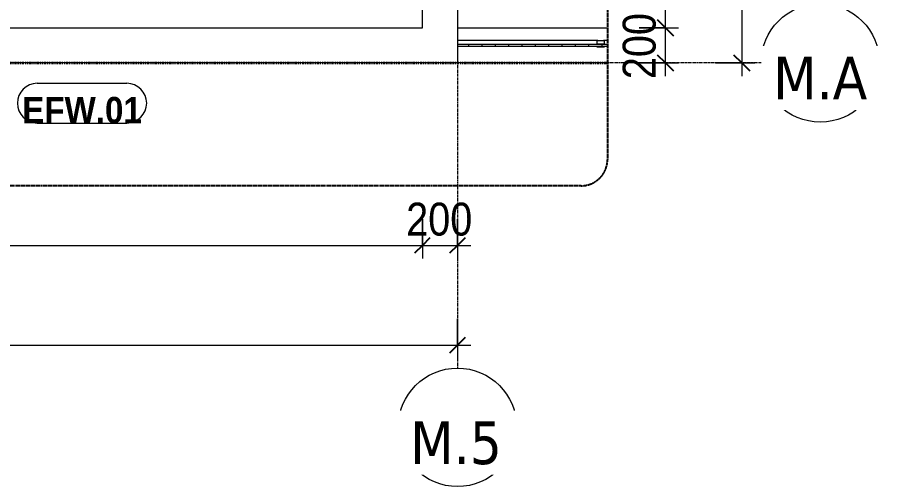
# Model space of a CAD drawing. Header units: millimetres. Extents: x 68650 to 268645, y -2410 to 17645.
# Drawn here: x 114999 to 119951, y 5474 to 8148 of the extents above; entities that cross this region are included whole.
import ezdxf

# ---------------------------------------------------------------- set-up
doc = ezdxf.new("R2010")
doc.units = ezdxf.units.MM
for name, pattern in [('Dash - Tight', [4.5, 3, -1.5]), ('Double dash', [41.999998, 12, -6, 6, -6, 6, -6]), ('Grid Line', [22.225, 12.7, -3.175, 3.175, -3.175]), ('Hidden', [7.14375, 4.7625, -2.38125])]:
    doc.linetypes.add(name, pattern=pattern)
for name, color, linetype, lineweight in [('A-ANNO-DIMS', 211, 'Continuous', 9), ('A-ANNO-DIMS-75', 211, 'Continuous', 9), ('A-ANNO-NOTE', 131, 'Continuous', 9), ('A-DETL-GENF-1', 92, 'Dash - Tight', 18), ('A-DETL-GENF-2', 92, 'Hidden', 25), ('A-FLOR-HRAL', 11, 'Continuous', 18), ('A-WALL', 113, 'Continuous', 18), ('C-PROP-LINE', 91, 'Double dash', 35), ('S-GRID-1', 1, 'Grid Line', 9), ('S-GRID-IDEN', 1, 'Continuous', 9)]:
    doc.layers.add(name, color=color, linetype=linetype, lineweight=lineweight)
doc.styles.add('Arial_B', font='arialbd.ttf', dxfattribs={"width": 0.9, "height": 150})
doc.styles.add('Tahoma_B', font='tahomabd.ttf', dxfattribs={"height": 243.75})
doc.styles.add('UTM Avo', font='', dxfattribs={"width": 0.9, "height": 187.5})
doc.styles.get('UTM Avo').set_extended_font_data('UTM Avo')
doc.dimstyles.new('1_Dim_chi_tiet_2_5', dxfattribs={"dimscale": 304.8, "dimtxt": 187.368928, "dimasz": 0.295276, "dimexe": 0.246063, "dimexo": 0.0625, "dimgap": 0.024606, "dimtad": 1, "dimdec": 0, "dimrnd": 5, "dimzin": 0, "dimdsep": 46, "dimtxsty": 'UTM Avo', "dimblk1": 'OBLIQUE', "dimblk2": 'OBLIQUE', "dimsah": 1, "dimcen": 0.09, "dimdle": 0.246063, "dimazin": 0, "dimtfac": 1, "dimtdec": 4, "dimtix": 1, "dimtmove": 0, "dimatfit": 3, "dimfxl": 0.492126, "dimfxlon": 1, "dimtvp": 1, "dimtolj": 1, "dimtzin": 0, "dimarcsym": 2})

# ---------------------------------------------------------------- blocks, each defined once
blk = doc.blocks.new('NBS_CLDPhysicalSecuritySystems_MtlMeshPnlFncngSym_CLDModsecSecurusS3_InfillPanel - NBS_CLDPhysicalSecuritySystems_MtlMeshPnlFncngSym_CLDModsecSecurusS2_InfillPanel-2369504-TKCS_NHÀ MÁY PHÁT ĐIỆN - MẶT BẰNG MÁI')
at = {"layer": 'A-FLOR-HRAL'}
h = blk.add_hatch(dxfattribs=at)
h.set_pattern_fill('FP_20', color=256, style=0, pattern_type=2)
h.set_pattern_definition([(180, (609.6, 0), (-2e-15, 13), []), (90, (609.6, 0), (76, -5e-15), [])])
h.paths.add_polyline_path([(1431.4, 6), (1194.9, 6), (1194.9, -6), (2049.1, -6), (2049.1, 6)])
for p, q in [((1194.9, 6), (2049.1, 6)), ((1214, 11), (1254, 11)), ((1214, 6), (1214, 11)), ((1254, 6), (1214, 6)), ((1254, 11), (1254, 6)), ((2049.1, -6), (1194.9, -6)), ((1194.9, -27), (1218, -27)), ((1214, -6), (1254, -6)), ((1214, -23), (1214, -6)), ((1250, -27), (1218, -27)), ((1250, -27), (2049.1, -27)), ((1254, -6), (1254, -23))]:
    blk.add_line(p, q, dxfattribs=at)
for centre, start, end in [((1218, -23), 180, 270), ((1250, -23), 270, 0)]:
    blk.add_arc(centre, 4, start, end, dxfattribs=at)
blk = doc.blocks.new('Family - ___-1476882-TKCS_NHÀ MÁY PHÁT ĐIỆN - MẶT BẰNG MÁI')
at = {"layer": 'C-PROP-LINE'}
blk.add_line((70380.7, 7888.2), (90306.7, 7888.2), dxfattribs=at)
blk = doc.blocks.new('BORDER VIEW - BORDER VIEW-2360911-TKCS_NHÀ MÁY PHÁT ĐIỆN - MẶT BẰNG MÁI')
at = {"layer": 'A-DETL-GENF-2'}
for p, q in [((19926, 8560.4), (19926, 150)), ((19776, 0), (150, 0))]:
    blk.add_line(p, q, dxfattribs=at)
blk.add_arc((19776, 150), 150, 270, 360, dxfattribs=at)
blk = doc.blocks.new('Grid - M_Grid Head - Circle-353313-TKCS_NHÀ MÁY PHÁT ĐIỆN - MẶT BẰNG MÁI')
at = {"layer": 'S-GRID-IDEN'}
blk.add_circle((0, 0), 4.5, dxfattribs=at)
blk = doc.blocks.new('DIMBLOCK15-TKCS_NHÀ MÁY PHÁT ĐIỆN - MẶT BẰNG MÁI')
at = {"layer": 'A-ANNO-DIMS-75'}
for p, q in [((99706.3, 6998.5), (99706.3, 6773.5)), ((99706.3, 6848.5), (99706.3, 6998.5)), ((117306.3, 6998.5), (117306.3, 6773.5)), ((117306.3, 6848.5), (117306.3, 6998.5)), ((99706.3, 6848.5), (117306.3, 6848.5))]:
    blk.add_line(p, q, dxfattribs=at)
at = {"layer": 'A-ANNO-DIMS-75', "lineweight": 25}
for p, q in [((99706.3, 6848.5), (99751.3, 6893.5)), ((117306.3, 6848.5), (117351.3, 6893.5)), ((99706.3, 6848.5), (99661.3, 6803.5)), ((117306.3, 6848.5), (117261.3, 6803.5))]:
    blk.add_line(p, q, dxfattribs=at)
at = {"layer": 'A-ANNO-DIMS-75', "color": 0, "insert": (108185.4, 7092.1), "char_height": 187.5, "width": 770.294, "attachment_point": 1, "line_spacing_factor": 1.110334, "style": 'UTM Avo'}
blk.add_mtext('17600', dxfattribs=at)
blk = doc.blocks.new('_Oblique')
at = {"color": 0, "linetype": 'ByBlock', "lineweight": -2}
blk.add_line((-0.5, -0.5), (0.5, 0.5), dxfattribs=at)
blk = doc.blocks.new('DIMBLOCK16-TKCS_NHÀ MÁY PHÁT ĐIỆN - MẶT BẰNG MÁI')
at = {"layer": 'A-ANNO-DIMS-75'}
for p, q in [((117306.3, 6998.5), (117306.3, 6773.5)), ((117306.3, 6848.5), (117306.3, 6998.5)), ((117506.3, 6998.5), (117506.3, 6773.5)), ((117506.3, 6848.5), (117506.3, 6998.5)), ((117306.3, 6848.5), (117581.3, 6848.5))]:
    blk.add_line(p, q, dxfattribs=at)
at = {"layer": 'A-ANNO-DIMS-75', "lineweight": 25}
for p, q in [((117306.3, 6848.5), (117351.3, 6893.5)), ((117506.3, 6848.5), (117551.3, 6893.5)), ((117306.3, 6848.5), (117261.3, 6803.5)), ((117506.3, 6848.5), (117461.3, 6803.5))]:
    blk.add_line(p, q, dxfattribs=at)
at = {"layer": 'A-ANNO-DIMS-75', "color": 0, "insert": (117213.7, 7092.1), "char_height": 187.5, "width": 462.177, "attachment_point": 1, "line_spacing_factor": 1.110334, "style": 'UTM Avo'}
blk.add_mtext('200', dxfattribs=at)
blk = doc.blocks.new('DIMBLOCK17-TKCS_NHÀ MÁY PHÁT ĐIỆN - MẶT BẰNG MÁI')
at = {"layer": 'A-ANNO-DIMS-75'}
for p, q in [((99506.3, 6430.3), (99506.3, 6205.3)), ((99506.3, 6280.3), (99506.3, 6430.3)), ((117506.3, 6430.3), (117506.3, 6205.3)), ((117506.3, 6280.3), (117506.3, 6430.3)), ((99431.3, 6280.3), (117581.3, 6280.3))]:
    blk.add_line(p, q, dxfattribs=at)
at = {"layer": 'A-ANNO-DIMS-75', "lineweight": 25}
for p, q in [((99506.3, 6280.3), (99551.3, 6325.3)), ((117506.3, 6280.3), (117551.3, 6325.3)), ((99506.3, 6280.3), (99461.3, 6235.3)), ((117506.3, 6280.3), (117461.3, 6235.3))]:
    blk.add_line(p, q, dxfattribs=at)
at = {"layer": 'A-ANNO-DIMS-75', "color": 0, "insert": (108185.4, 6523.9), "char_height": 187.5, "width": 770.294, "attachment_point": 1, "line_spacing_factor": 1.110334, "style": 'UTM Avo'}
blk.add_mtext('18000', dxfattribs=at)
blk = doc.blocks.new('DIMBLOCK18-TKCS_NHÀ MÁY PHÁT ĐIỆN - MẶT BẰNG MÁI')
at = {"layer": 'A-ANNO-DIMS-75', "lineweight": 25}
for p, q in [((118690.7, 8088.2), (118645.7, 8133.2)), ((118690.7, 8088.2), (118735.7, 8043.2)), ((118690.7, 7888.2), (118645.7, 7933.2)), ((118690.7, 7888.2), (118735.7, 7843.2))]:
    blk.add_line(p, q, dxfattribs=at)
at = {"layer": 'A-ANNO-DIMS-75'}
for p, q in [((118540.7, 8088.2), (118765.7, 8088.2)), ((118690.7, 8088.2), (118540.7, 8088.2)), ((118690.7, 7813.2), (118690.7, 8088.2)), ((118540.7, 7888.2), (118765.7, 7888.2)), ((118690.7, 7888.2), (118540.7, 7888.2))]:
    blk.add_line(p, q, dxfattribs=at)
at = {"layer": 'A-ANNO-DIMS-75', "color": 0, "insert": (118447.2, 7795.7), "char_height": 187.5, "width": 462.177, "attachment_point": 1, "rotation": 90, "line_spacing_factor": 1.110334, "style": 'UTM Avo'}
blk.add_mtext('200', dxfattribs=at)
blk = doc.blocks.new('DIMBLOCK19-TKCS_NHÀ MÁY PHÁT ĐIỆN - MẶT BẰNG MÁI')
at = {"layer": 'A-ANNO-DIMS-75', "lineweight": 25}
for p, q in [((118690.7, 14788.2), (118645.7, 14833.2)), ((118690.7, 14788.2), (118735.7, 14743.2)), ((118690.7, 8088.2), (118645.7, 8133.2)), ((118690.7, 8088.2), (118735.7, 8043.2))]:
    blk.add_line(p, q, dxfattribs=at)
at = {"layer": 'A-ANNO-DIMS-75'}
for p, q in [((118540.7, 14788.2), (118765.7, 14788.2)), ((118690.7, 14788.2), (118540.7, 14788.2)), ((118690.7, 8088.2), (118690.7, 14788.2)), ((118540.7, 8088.2), (118765.7, 8088.2)), ((118690.7, 8088.2), (118540.7, 8088.2))]:
    blk.add_line(p, q, dxfattribs=at)
at = {"layer": 'A-ANNO-DIMS-75', "color": 0, "insert": (118447.2, 11181.5), "char_height": 187.5, "width": 616.236, "attachment_point": 1, "rotation": 90, "line_spacing_factor": 1.110334, "style": 'UTM Avo'}
blk.add_mtext('6700', dxfattribs=at)
blk = doc.blocks.new('DIMBLOCK21-TKCS_NHÀ MÁY PHÁT ĐIỆN - MẶT BẰNG MÁI')
at = {"layer": 'A-ANNO-DIMS-75'}
for p, q in [((119125.7, 15063.2), (119125.7, 7813.2)), ((118975.7, 14988.2), (119200.7, 14988.2)), ((119125.7, 14988.2), (118975.7, 14988.2)), ((118975.7, 7888.2), (119200.7, 7888.2)), ((119125.7, 7888.2), (118975.7, 7888.2))]:
    blk.add_line(p, q, dxfattribs=at)
at = {"layer": 'A-ANNO-DIMS-75', "lineweight": 25}
for p, q in [((119125.7, 14988.2), (119080.7, 15033.2)), ((119125.7, 14988.2), (119170.7, 14943.2)), ((119125.7, 7888.2), (119080.7, 7933.2)), ((119125.7, 7888.2), (119170.7, 7843.2))]:
    blk.add_line(p, q, dxfattribs=at)
at = {"layer": 'A-ANNO-DIMS-75', "color": 0, "insert": (118882.2, 11181.5), "char_height": 187.5, "width": 616.236, "attachment_point": 1, "rotation": 90, "line_spacing_factor": 1.110334, "style": 'UTM Avo'}
blk.add_mtext('7100', dxfattribs=at)
blk = doc.blocks.new('NCV_GHI CHU VAT LIEU HOAN THIEN - NCV_GHI CHU VAT LIEU HOAN THIEN-2360914-TKCS_NHÀ MÁY PHÁT ĐIỆN - MẶT BẰNG MÁI')
at = {"layer": 'A-ANNO-NOTE'}
for p, q in [((-3.37, 1.495), (3.431, 1.495)), ((-3.37, -1.524), (3.431, -1.524))]:
    blk.add_line(p, q, dxfattribs=at)
for centre, start, end in [((-3.37, -0.015), 90, 270), ((3.431, -0.015), 270, 90)]:
    blk.add_arc(centre, 1.509, start, end, dxfattribs=at)

msp = doc.modelspace()

# ---------------------------------------------------------------- linework, layer by layer
at = {"layer": 'A-WALL'}
for p, q in [((117506.3, 14988.2), (117506.3, 7888.2)), ((117306.3, 8088.2), (117306.3, 14788.2)), ((99706.3, 8088.2), (117306.3, 8088.2)), ((117506.3, 8088.2), (118360.5, 8088.2)), ((117506.3, 7888.2), (99506.3, 7888.2)), ((118360.5, 7888.2), (117506.3, 7888.2))]:
    msp.add_line(p, q, dxfattribs=at)
at = {"layer": 'S-GRID-1'}
for p, q in [((117506.3, 14825.5), (117506.3, 8024.5)), ((117506.3, 8024.5), (117506.3, 6149.5)), ((117360.3, 7888.2), (99741.2, 7888.2))]:
    msp.add_line(p, q, dxfattribs=at)

# ---------------------------------------------------------------- block references
at = {"layer": 'A-ANNO-NOTE', "xscale": 75, "yscale": 75, "zscale": 75}
msp.add_blockref('NCV_GHI CHU VAT LIEU HOAN THIEN - NCV_GHI CHU VAT LIEU HOAN THIEN-2360914-TKCS_NHÀ MÁY PHÁT ĐIỆN - MẶT BẰNG MÁI', (115364.9, 7659.9), dxfattribs=at)
at = {"layer": 'A-DETL-GENF-1'}
msp.add_blockref('BORDER VIEW - BORDER VIEW-2360911-TKCS_NHÀ MÁY PHÁT ĐIỆN - MẶT BẰNG MÁI', (98434.5, 7188.2), dxfattribs=at)
at = {"layer": 'A-FLOR-HRAL', "rotation": 180}
msp.add_blockref('NBS_CLDPhysicalSecuritySystems_MtlMeshPnlFncngSym_CLDModsecSecurusS3_InfillPanel - NBS_CLDPhysicalSecuritySystems_MtlMeshPnlFncngSym_CLDModsecSecurusS2_InfillPanel-2369504-TKCS_NHÀ MÁY PHÁT ĐIỆN - MẶT BẰNG MÁI', (119555.4, 7988.2), dxfattribs=at)
at = {"layer": 'C-PROP-LINE'}
msp.add_blockref('Family - ___-1476882-TKCS_NHÀ MÁY PHÁT ĐIỆN - MẶT BẰNG MÁI', (28053.8, 0), dxfattribs=at)
at = {"layer": 'S-GRID-IDEN', "xscale": 74.99999999999996, "yscale": 74.99999999999996, "zscale": 74.99999999999996}
for p, rotation in [((119572.8, 7888.2), 90), ((117506.3, 5812), 180)]:
    msp.add_blockref('Grid - M_Grid Head - Circle-353313-TKCS_NHÀ MÁY PHÁT ĐIỆN - MẶT BẰNG MÁI', p, dxfattribs=dict(at, rotation=rotation))

# ---------------------------------------------------------------- texts
at = {"layer": 'A-ANNO-NOTE', "insert": (115367.2, 7618.2), "char_height": 150, "width": 691.875, "attachment_point": 5, "line_spacing_factor": 0.936439, "style": 'Arial_B'}
msp.add_mtext('\\pt3.375,6.75,10.125,13.5,16.875,20.25,23.625,27,30.375,33.75,37.125,40.5,43.875,47.25,50.625,54,57.375,60.75,64.125,67.5,70.875,74.25,77.625,81,84.375,87.75,91.125,94.5,97.875,101.25,104.625,108;EFW.01', dxfattribs=at)

# ---------------------------------------------------------------- dimensions: what is measured, and where the dimension line sits
at = {"layer": 'A-ANNO-DIMS'}
for base, p1, p2, override, picture, middle in [((118690.7, 14788.2), (118540.7, 8088.2), (118540.7, 14788.2), {"dimpost": '<>', "dimfxl": 6700}, 'DIMBLOCK19-TKCS_NHÀ MÁY PHÁT ĐIỆN - MẶT BẰNG MÁI', (118586.2, 11438.2)), ((118690.7, 8088.2), (118540.7, 7888.2), (118540.7, 8088.2), {"dimpost": '<>', "dimfxl": 200.000002}, 'DIMBLOCK18-TKCS_NHÀ MÁY PHÁT ĐIỆN - MẶT BẰNG MÁI', (118586.2, 7988.2))]:
    dim = msp.add_linear_dim(base=base, p1=p1, p2=p2, angle=90, dimstyle='1_Dim_chi_tiet_2_5', override=override, dxfattribs=at)
    dim.commit()
    dim.dimension.update_dxf_attribs({"geometry": picture, "text_midpoint": middle})
for base, p1, p2, override, picture, middle in [((117306.3, 6848.5), (99706.3, 6998.5), (117306.3, 6998.5), {"dimpost": '<>', "dimfxl": 17600}, 'DIMBLOCK15-TKCS_NHÀ MÁY PHÁT ĐIỆN - MẶT BẰNG MÁI', (108506.3, 6953)), ((117506.3, 6848.5), (117306.3, 6998.5), (117506.3, 6998.5), {"dimpost": '<>', "dimfxl": 200}, 'DIMBLOCK16-TKCS_NHÀ MÁY PHÁT ĐIỆN - MẶT BẰNG MÁI', (117406.3, 6953)), ((117506.3, 6280.3), (99506.3, 6430.3), (117506.3, 6430.3), {"dimpost": '<>', "dimfxl": 18000}, 'DIMBLOCK17-TKCS_NHÀ MÁY PHÁT ĐIỆN - MẶT BẰNG MÁI', (108506.3, 6384.8))]:
    dim = msp.add_linear_dim(base=base, p1=p1, p2=p2, dimstyle='1_Dim_chi_tiet_2_5', override=override, dxfattribs=at)
    dim.commit()
    dim.dimension.update_dxf_attribs({"geometry": picture, "text_midpoint": middle})

# ---------------------------------------------------------------- next in the draw order: texts
at = {"layer": 'S-GRID-IDEN', "char_height": 243.75, "attachment_point": 5, "line_spacing_factor": 0.996129, "style": 'Tahoma_B', "bg_fill": 3, "box_fill_scale": 1.25, "bg_fill_color": 256, "bg_fill_true_color": 13158600, "bg_fill_transparency": 0}
for s, insert, width in [('\\pt952.49944,1904.99888,2857.50075,3810.00019,4762.49962,5714.99906,6667.50094,7620.00037,8572.49981,9524.99925,10477.50113,11430.00056,12382.5,13334.99944,14287.49888,15240.00075,16192.50019,17144.99963,18097.49906,19050.00094,20002.50038,20954.99981,21907.49925,22860.00113,23812.50056,24765,25717.49944,26669.99887,27622.50075,28575.00019,29527.49963,30479.99906;M.A', (119572.1, 7802.3), 635.25), ('\\pt952.49944,1904.99888,2857.50075,3810.00019,4762.49962,5714.99906,6667.50094,7620.00037,8572.49981,9524.99925,10477.50113,11430.00056,12382.5,13334.99944,14287.49888,15240.00075,16192.50019,17144.99963,18097.49906,19050.00094,20002.50038,20954.99981,21907.49925,22860.00113,23812.50056,24765,25717.49944,26669.99887,27622.50075,28575.00019,29527.49963,30479.99906;M.5', (117497.9, 5722.2), 620.25)]:
    msp.add_mtext(s, dxfattribs=dict(at, insert=insert, width=width))

# ---------------------------------------------------------------- next in the draw order: linework, layer by layer
at = {"layer": 'S-GRID-1'}
msp.add_line((119235.3, 7888.2), (117360.3, 7888.2), dxfattribs=at)

# ---------------------------------------------------------------- next in the draw order: dimensions: what is measured, and where the dimension line sits
at = {"layer": 'A-ANNO-DIMS'}
dim = msp.add_linear_dim(base=(119125.7, 7888.2), p1=(118975.7, 14988.2), p2=(118975.7, 7888.2), angle=90, dimstyle='1_Dim_chi_tiet_2_5', override={"dimpost": '<>', "dimfxl": 7100.000002}, dxfattribs=at)
dim.commit()
dim.dimension.update_dxf_attribs({"geometry": 'DIMBLOCK21-TKCS_NHÀ MÁY PHÁT ĐIỆN - MẶT BẰNG MÁI', "text_midpoint": (119021.2, 11438.2)})

doc.saveas('drawing.dxf')
